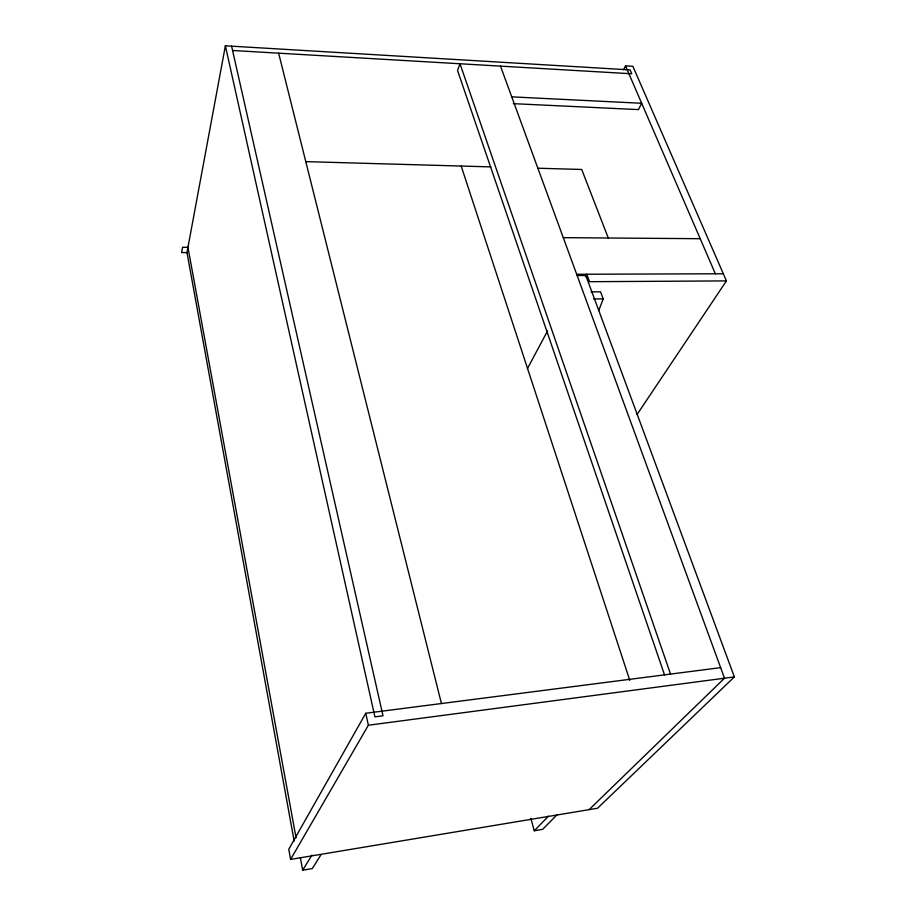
<?xml version="1.0" encoding="UTF-8"?>
<svg xmlns="http://www.w3.org/2000/svg" width="916" height="916" viewBox="0 0 916 916"><rect width="100%" height="100%" fill="white"/><g stroke="black" fill="none" stroke-linecap="round" stroke-linejoin="round"><path stroke-width="1.37" d="M232.572 50.483L631.742 73.784L630.059 69.902L225.382 45.8L186.979 252.587L294.173 841.14M623.647 69.696L625.513 65.86L632.876 66.307L726.434 280.903L637.032 414.57M527.41 368.656L547.562 330.894M585.427 276.746L586.79 274.239L589.549 281.693L726.434 280.903M720.64 667.649L365.747 713.266L288.769 849.281L290.59 859.403L597.541 808.244L734.369 676.901L585.805 275.476L577.137 275.51M290.59 859.403L368.381 725.232L365.747 713.266M321.115 854.571L312.299 868.563L302.681 870.2L311.978 855.052M530.868 818.377L534.257 830.766L548.455 816.179M557.043 814.748L542.673 829.335L534.257 830.766M589.102 809.652L724.51 678.206L500.502 66.124M368.381 725.232L734.369 676.901M593.671 298.96L603.175 298.856L600.541 291.826L591.06 291.906M576.679 274.273L723.319 273.758M187.345 252.598L181.631 252.576L182.582 247.286L188.295 247.309M563.283 237.656L700.202 238.698M305.841 161.628L490.965 166.895M537.761 168.223L581.717 169.471L608.464 238.469M513.303 103.657L638.441 109.599L641.681 103.279L511.758 96.856M625.513 65.86L715.362 273.792M670.535 674.096L459.992 63.754L457.553 70.498L664.524 674.897M461.183 166.048L629.796 680.37M278.636 53.162L441.432 703.545M231.599 46.166L383.002 715.797L374.907 716.85L225.382 45.8M300.368 857.571L302.681 870.2M187.952 247.309L296.074 837.854M603.175 298.856A181.998 75.49 -88.1 0 1 598.64 310.627"/></g></svg>
